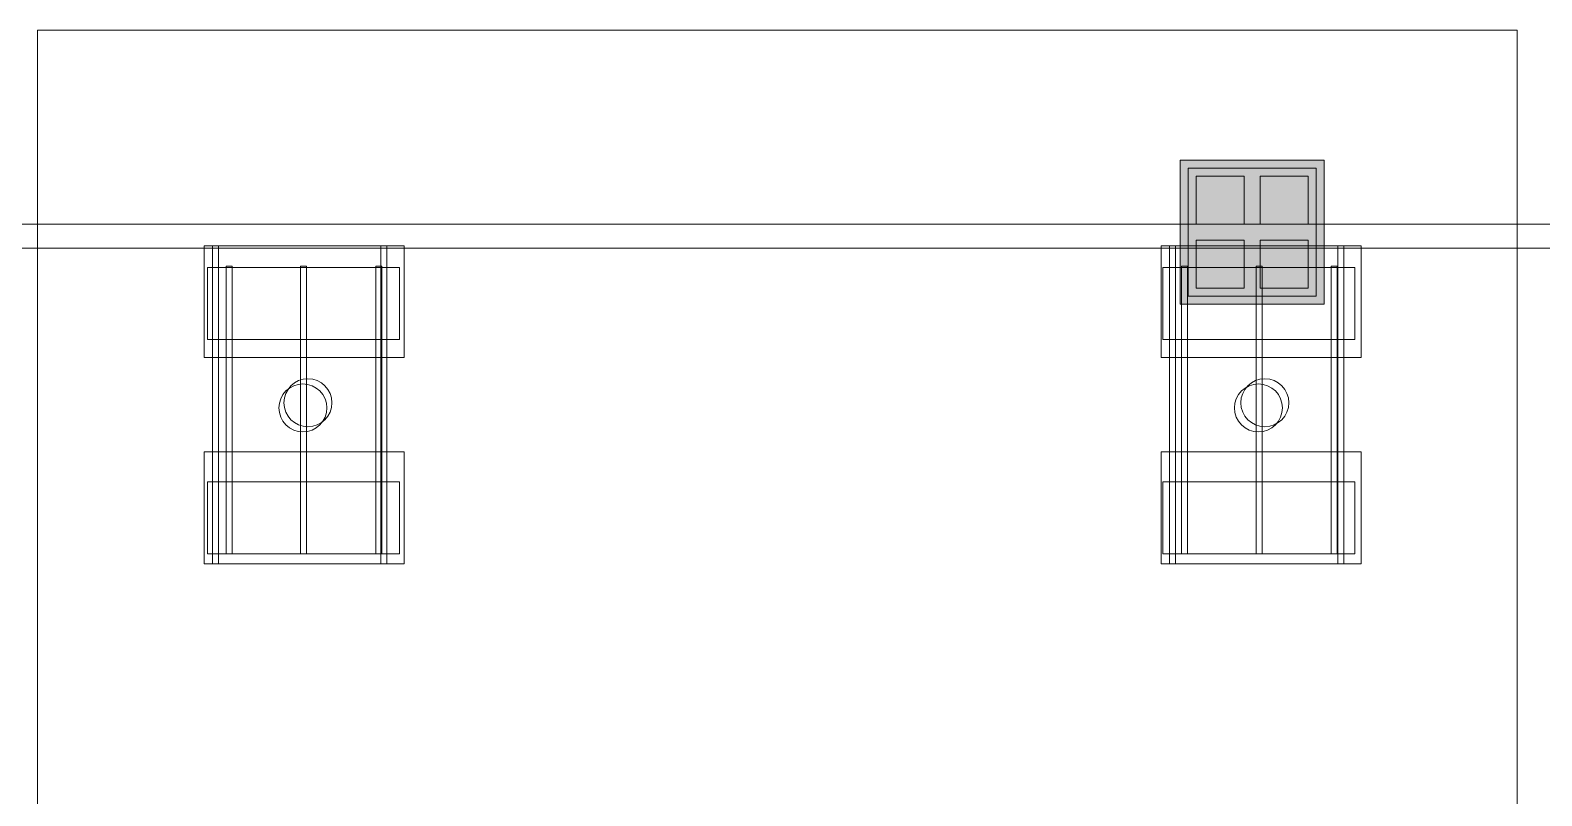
# Model space of a CAD drawing. Header units: inches. Extents: x -10671 to 1761, y -674 to 7170.
# Drawn here: x -1043.7 to -665.8, y 1677.3 to 1868.8 of the extents above; entities that cross this region are included whole.
import ezdxf

# ---------------------------------------------------------------- set-up
doc = ezdxf.new("R2010")
doc.units = ezdxf.units.IN
doc.header["$LTSCALE"] = 19.2
doc.header["$MEASUREMENT"] = 0
for name, color, linetype, lineweight, true_color in [('DWG-bldg-utility box', 3, 'Continuous', 18, 0x00ff00), ('PDF', 6, 'Continuous', 5, 0xff00ff), ('Venue-Rigging Steel-High', 7, 'Continuous', 5, 0x800000)]:
    doc.layers.add(name, color=color, linetype=linetype, lineweight=lineweight, true_color=true_color)
for name, color, linetype, lineweight in [('Venue-Ceiling-Lights', 7, 'Continuous', 5), ('Venue-Ceiling-Lights Circuits', 7, 'Continuous', 5), ('Venue-Floor Pockets', 7, 'Continuous', 5)]:
    doc.layers.add(name, color=color, linetype=linetype, lineweight=lineweight)

# ---------------------------------------------------------------- blocks, each defined once
blk = doc.blocks.new('FLOORBOX')
at = {"layer": 'Venue-Floor Pockets', "linetype": 'Continuous', "lineweight": 0, "true_color": 0xaaaaaa}
blk.add_hatch(color=253, dxfattribs=at).paths.add_polyline_path([(-18, 18), (18, 18), (18, -18), (-18, -18)])
at = {"layer": 'Venue-Floor Pockets', "linetype": 'Continuous', "lineweight": 0, "true_color": 0xbbbbbb}
blk.add_hatch(color=9, dxfattribs=at).paths.add_polyline_path([(-16, 16), (16, 16), (16, -16), (-16, -16)])
at = {"layer": 'Venue-Floor Pockets', "linetype": 'Continuous', "lineweight": 0, "true_color": 0xdddddd}
for points in [[(-14, 14), (-2, 14), (-2, 2), (-14, 2)], [(2, 14), (14, 14), (14, 2), (2, 2)], [(-14, -2), (-2, -2), (-2, -14), (-14, -14)], [(2, -2), (14, -2), (14, -14), (2, -14)]]:
    blk.add_hatch(color=254, dxfattribs=at).paths.add_polyline_path(points)
at = {"layer": 'Venue-Floor Pockets', "color": 7, "linetype": 'Continuous', "lineweight": 5, "flags": 128}
for points in [[(-18, 18), (18, 18), (18, -18), (-18, -18)], [(-16, 16), (16, 16), (16, -16), (-16, -16)], [(-14, 14), (-2, 14), (-2, 2), (-14, 2)], [(2, 14), (14, 14), (14, 2), (2, 2)], [(-14, -2), (-2, -2), (-2, -14), (-14, -14)], [(2, -2), (14, -2), (14, -14), (2, -14)]]:
    blk.add_lwpolyline(points, close=True, dxfattribs=at)
blk = doc.blocks.new('Group-2302-1')
at = {"layer": 'PDF'}
for points, invisible_edges in [([(-981.12, 1776.61, 398), (-978.91, 1779.3, 398), (-974.4, 1780.2, 398), (-981.12, 1776.61, 398)], 15), ([(-981.12, 1776.61, 398), (-974.4, 1780.2, 398), (-970.03, 1772.02, 398), (-981.12, 1776.61, 398)], 15), ([(-976.75, 1780.2, 388), (-978.91, 1779.3, 388), (-981.12, 1776.61, 388), (-976.75, 1780.2, 388)], 15), ([(-976.75, 1780.2, 388), (-981.12, 1776.61, 388), (-981.12, 1772.02, 388), (-976.75, 1780.2, 388)], 15), ([(-981.12, 1772.02, 388), (-970.03, 1776.61, 388), (-976.75, 1780.2, 388), (-981.12, 1772.02, 388)], 15), ([(-978.91, 1779.3, 398), (-977.87, 1779.86, 398), (-976.75, 1780.2, 398), (-978.91, 1779.3, 398)], 12), ([(-978.91, 1779.3, 398), (-976.75, 1780.2, 398), (-974.4, 1780.2, 398), (-978.91, 1779.3, 398)], 15), ([(-976.75, 1780.2, 388), (-977.87, 1779.86, 388), (-978.91, 1779.3, 388), (-976.75, 1780.2, 388)], 12), ([(-976.75, 1780.2, 398), (-975.58, 1780.32, 398), (-974.4, 1780.2, 398), (-976.75, 1780.2, 398)], 12), ([(-974.4, 1780.2, 388), (-975.58, 1780.32, 388), (-976.75, 1780.2, 388), (-974.4, 1780.2, 388)], 12), ([(-972.24, 1779.3, 388), (-974.4, 1780.2, 388), (-976.75, 1780.2, 388), (-972.24, 1779.3, 388)], 15), ([(-970.03, 1776.61, 388), (-972.24, 1779.3, 388), (-976.75, 1780.2, 388), (-970.03, 1776.61, 388)], 15), ([(-974.4, 1780.2, 398), (-973.28, 1779.86, 398), (-972.24, 1779.3, 398), (-974.4, 1780.2, 398)], 12), ([(-974.4, 1780.2, 398), (-972.24, 1779.3, 398), (-970.03, 1776.61, 398), (-974.4, 1780.2, 398)], 15), ([(-974.4, 1780.2, 398), (-970.03, 1776.61, 398), (-970.03, 1772.02, 398), (-974.4, 1780.2, 398)], 15), ([(-972.24, 1779.3, 388), (-973.28, 1779.86, 388), (-974.4, 1780.2, 388), (-972.24, 1779.3, 388)], 12), ([(-981.12, 1772.02, 398), (-981.46, 1775.49, 398), (-981.12, 1776.61, 398), (-981.12, 1772.02, 398)], 13), ([(-981.12, 1776.61, 388), (-981.46, 1775.49, 388), (-981.12, 1772.02, 388), (-981.12, 1776.61, 388)], 14), ([(-981.12, 1776.61, 398), (-979.82, 1778.56, 398), (-978.91, 1779.3, 398), (-981.12, 1776.61, 398)], 13), ([(-978.91, 1779.3, 388), (-979.82, 1778.56, 388), (-981.12, 1776.61, 388), (-978.91, 1779.3, 388)], 14), ([(-981.12, 1776.61, 398), (-980.56, 1777.65, 398), (-979.82, 1778.56, 398), (-981.12, 1776.61, 398)], 12), ([(-979.82, 1778.56, 388), (-980.56, 1777.65, 388), (-981.12, 1776.61, 388), (-979.82, 1778.56, 388)], 12), ([(-976.75, 1768.43, 398), (-981.12, 1772.02, 398), (-981.12, 1776.61, 398), (-976.75, 1768.43, 398)], 15), ([(-981.12, 1776.61, 398), (-970.03, 1772.02, 398), (-976.75, 1768.43, 398), (-981.12, 1776.61, 398)], 15), ([(-981.12, 1772.02, 388), (-974.4, 1768.43, 388), (-970.03, 1776.61, 388), (-981.12, 1772.02, 388)], 15), ([(-974.4, 1768.43, 388), (-970.03, 1772.02, 388), (-970.03, 1776.61, 388), (-974.4, 1768.43, 388)], 15), ([(-972.24, 1779.3, 398), (-971.33, 1778.56, 398), (-970.03, 1776.61, 398), (-972.24, 1779.3, 398)], 14), ([(-970.03, 1776.61, 388), (-971.33, 1778.56, 388), (-972.24, 1779.3, 388), (-970.03, 1776.61, 388)], 13), ([(-971.33, 1778.56, 398), (-970.59, 1777.65, 398), (-970.03, 1776.61, 398), (-971.33, 1778.56, 398)], 12), ([(-970.03, 1776.61, 388), (-970.59, 1777.65, 388), (-971.33, 1778.56, 388), (-970.03, 1776.61, 388)], 12), ([(-970.03, 1776.61, 398), (-969.69, 1775.49, 398), (-970.03, 1772.02, 398), (-970.03, 1776.61, 398)], 14), ([(-970.03, 1772.02, 388), (-969.69, 1775.49, 388), (-970.03, 1776.61, 388), (-970.03, 1772.02, 388)], 13), ([(-981.46, 1773.15, 398), (-981.58, 1774.32, 398), (-981.46, 1775.49, 398), (-981.46, 1773.15, 398)], 12), ([(-981.46, 1775.49, 388), (-981.58, 1774.32, 388), (-981.46, 1773.15, 388), (-981.46, 1775.49, 388)], 12), ([(-981.12, 1772.02, 398), (-981.46, 1773.15, 398), (-981.46, 1775.49, 398), (-981.12, 1772.02, 398)], 14), ([(-981.46, 1775.49, 388), (-981.46, 1773.15, 388), (-981.12, 1772.02, 388), (-981.46, 1775.49, 388)], 13), ([(-969.69, 1775.49, 398), (-969.69, 1773.15, 398), (-970.03, 1772.02, 398), (-969.69, 1775.49, 398)], 13), ([(-970.03, 1772.02, 388), (-969.69, 1773.15, 388), (-969.69, 1775.49, 388), (-970.03, 1772.02, 388)], 14), ([(-969.69, 1775.49, 398), (-969.58, 1774.32, 398), (-969.69, 1773.15, 398), (-969.69, 1775.49, 398)], 12), ([(-969.69, 1773.15, 388), (-969.58, 1774.32, 388), (-969.69, 1775.49, 388), (-969.69, 1773.15, 388)], 12), ([(-979.82, 1770.07, 398), (-980.56, 1770.98, 398), (-981.12, 1772.02, 398), (-979.82, 1770.07, 398)], 12), ([(-978.91, 1769.33, 398), (-979.82, 1770.07, 398), (-981.12, 1772.02, 398), (-978.91, 1769.33, 398)], 14), ([(-976.75, 1768.43, 398), (-978.91, 1769.33, 398), (-981.12, 1772.02, 398), (-976.75, 1768.43, 398)], 15), ([(-981.12, 1772.02, 388), (-980.56, 1770.98, 388), (-979.82, 1770.07, 388), (-981.12, 1772.02, 388)], 12), ([(-981.12, 1772.02, 388), (-979.82, 1770.07, 388), (-978.91, 1769.33, 388), (-981.12, 1772.02, 388)], 13), ([(-981.12, 1772.02, 388), (-978.91, 1769.33, 388), (-974.4, 1768.43, 388), (-981.12, 1772.02, 388)], 15), ([(-976.75, 1768.43, 398), (-977.87, 1768.77, 398), (-978.91, 1769.33, 398), (-976.75, 1768.43, 398)], 12), ([(-978.91, 1769.33, 388), (-977.87, 1768.77, 388), (-976.75, 1768.43, 388), (-978.91, 1769.33, 388)], 12), ([(-978.91, 1769.33, 388), (-976.75, 1768.43, 388), (-974.4, 1768.43, 388), (-978.91, 1769.33, 388)], 15), ([(-970.03, 1772.02, 398), (-972.24, 1769.33, 398), (-976.75, 1768.43, 398), (-970.03, 1772.02, 398)], 15), ([(-972.24, 1769.33, 398), (-974.4, 1768.43, 398), (-976.75, 1768.43, 398), (-972.24, 1769.33, 398)], 15), ([(-974.4, 1768.43, 388), (-972.24, 1769.33, 388), (-970.03, 1772.02, 388), (-974.4, 1768.43, 388)], 15), ([(-972.24, 1769.33, 398), (-973.28, 1768.77, 398), (-974.4, 1768.43, 398), (-972.24, 1769.33, 398)], 12), ([(-974.4, 1768.43, 388), (-973.28, 1768.77, 388), (-972.24, 1769.33, 388), (-974.4, 1768.43, 388)], 12), ([(-970.03, 1772.02, 398), (-971.33, 1770.07, 398), (-972.24, 1769.33, 398), (-970.03, 1772.02, 398)], 13), ([(-972.24, 1769.33, 388), (-971.33, 1770.07, 388), (-970.03, 1772.02, 388), (-972.24, 1769.33, 388)], 14), ([(-970.03, 1772.02, 398), (-970.59, 1770.98, 398), (-971.33, 1770.07, 398), (-970.03, 1772.02, 398)], 12), ([(-971.33, 1770.07, 388), (-970.59, 1770.98, 388), (-970.03, 1772.02, 388), (-971.33, 1770.07, 388)], 12), ([(-974.4, 1768.43, 398), (-975.58, 1768.32, 398), (-976.75, 1768.43, 398), (-974.4, 1768.43, 398)], 12), ([(-976.75, 1768.43, 388), (-975.58, 1768.32, 388), (-974.4, 1768.43, 388), (-976.75, 1768.43, 388)], 12)]:
    blk.add_3dface(points, dxfattribs=dict(at, invisible_edges=invisible_edges))
for points in [[(-977.87, 1779.86, 388), (-977.87, 1779.86, 398), (-976.75, 1780.2, 398), (-976.75, 1780.2, 388)], [(-976.75, 1780.2, 388), (-976.75, 1780.2, 398), (-975.58, 1780.32, 398), (-975.58, 1780.32, 388)], [(-975.58, 1780.32, 388), (-975.58, 1780.32, 398), (-974.4, 1780.2, 398), (-974.4, 1780.2, 388)], [(-974.4, 1780.2, 388), (-974.4, 1780.2, 398), (-973.28, 1779.86, 398), (-973.28, 1779.86, 388)], [(-981.46, 1775.49, 388), (-981.46, 1775.49, 398), (-981.12, 1776.61, 398), (-981.12, 1776.61, 388)], [(-981.12, 1776.61, 388), (-981.12, 1776.61, 398), (-980.56, 1777.65, 398), (-980.56, 1777.65, 388)], [(-980.56, 1777.65, 388), (-980.56, 1777.65, 398), (-979.82, 1778.56, 398), (-979.82, 1778.56, 388)], [(-979.82, 1778.56, 388), (-979.82, 1778.56, 398), (-978.91, 1779.3, 398), (-978.91, 1779.3, 388)], [(-978.91, 1779.3, 388), (-978.91, 1779.3, 398), (-977.87, 1779.86, 398), (-977.87, 1779.86, 388)], [(-973.28, 1779.86, 388), (-973.28, 1779.86, 398), (-972.24, 1779.3, 398), (-972.24, 1779.3, 388)], [(-972.24, 1779.3, 388), (-972.24, 1779.3, 398), (-971.33, 1778.56, 398), (-971.33, 1778.56, 388)], [(-971.33, 1778.56, 388), (-971.33, 1778.56, 398), (-970.59, 1777.65, 398), (-970.59, 1777.65, 388)], [(-970.59, 1777.65, 388), (-970.59, 1777.65, 398), (-970.03, 1776.61, 398), (-970.03, 1776.61, 388)], [(-970.03, 1776.61, 388), (-970.03, 1776.61, 398), (-969.69, 1775.49, 398), (-969.69, 1775.49, 388)], [(-981.58, 1774.32, 388), (-981.58, 1774.32, 398), (-981.46, 1775.49, 398), (-981.46, 1775.49, 388)], [(-981.46, 1773.15, 388), (-981.46, 1773.15, 398), (-981.58, 1774.32, 398), (-981.58, 1774.32, 388)], [(-981.12, 1772.02, 388), (-981.12, 1772.02, 398), (-981.46, 1773.15, 398), (-981.46, 1773.15, 388)], [(-969.69, 1773.15, 388), (-969.69, 1773.15, 398), (-970.03, 1772.02, 398), (-970.03, 1772.02, 388)], [(-969.69, 1775.49, 388), (-969.69, 1775.49, 398), (-969.58, 1774.32, 398), (-969.58, 1774.32, 388)], [(-969.58, 1774.32, 388), (-969.58, 1774.32, 398), (-969.69, 1773.15, 398), (-969.69, 1773.15, 388)], [(-980.56, 1770.98, 388), (-980.56, 1770.98, 398), (-981.12, 1772.02, 398), (-981.12, 1772.02, 388)], [(-979.82, 1770.07, 388), (-979.82, 1770.07, 398), (-980.56, 1770.98, 398), (-980.56, 1770.98, 388)], [(-978.91, 1769.33, 388), (-978.91, 1769.33, 398), (-979.82, 1770.07, 398), (-979.82, 1770.07, 388)], [(-977.87, 1768.77, 388), (-977.87, 1768.77, 398), (-978.91, 1769.33, 398), (-978.91, 1769.33, 388)], [(-976.75, 1768.43, 388), (-976.75, 1768.43, 398), (-977.87, 1768.77, 398), (-977.87, 1768.77, 388)], [(-973.28, 1768.77, 388), (-973.28, 1768.77, 398), (-974.4, 1768.43, 398), (-974.4, 1768.43, 388)], [(-972.24, 1769.33, 388), (-972.24, 1769.33, 398), (-973.28, 1768.77, 398), (-973.28, 1768.77, 388)], [(-971.33, 1770.07, 388), (-971.33, 1770.07, 398), (-972.24, 1769.33, 398), (-972.24, 1769.33, 388)], [(-970.59, 1770.98, 388), (-970.59, 1770.98, 398), (-971.33, 1770.07, 398), (-971.33, 1770.07, 388)], [(-970.03, 1772.02, 388), (-970.03, 1772.02, 398), (-970.59, 1770.98, 398), (-970.59, 1770.98, 388)], [(-975.58, 1768.32, 388), (-975.58, 1768.32, 398), (-976.75, 1768.43, 398), (-976.75, 1768.43, 388)], [(-974.4, 1768.43, 388), (-974.4, 1768.43, 398), (-975.58, 1768.32, 398), (-975.58, 1768.32, 388)]]:
    blk.add_3dface(points, dxfattribs=at)
blk = doc.blocks.new('Group-2303-1')
at = {"layer": 'PDF'}
for points in [[(-999.45, 1809.42, 393.91), (-999.45, 1809.42, 397.91), (-951.45, 1809.42, 397.91), (-951.45, 1809.42, 393.91)], [(-999.45, 1791.42, 393.91), (-999.45, 1791.42, 397.91), (-999.45, 1809.42, 397.91), (-999.45, 1809.42, 393.91)], [(-951.45, 1809.42, 397.91), (-999.45, 1809.42, 397.91), (-999.45, 1791.42, 397.91), (-951.45, 1791.42, 397.91)], [(-951.45, 1791.42, 393.91), (-999.45, 1791.42, 393.91), (-999.45, 1809.42, 393.91), (-951.45, 1809.42, 393.91)], [(-951.45, 1809.42, 393.91), (-951.45, 1809.42, 397.91), (-951.45, 1791.42, 397.91), (-951.45, 1791.42, 393.91)], [(-951.45, 1791.42, 393.91), (-951.45, 1791.42, 397.91), (-999.45, 1791.42, 397.91), (-999.45, 1791.42, 393.91)]]:
    blk.add_3dface(points, dxfattribs=at)
blk = doc.blocks.new('Group-2304-1')
at = {"layer": 'PDF'}
for points in [[(-957.35, 1809.81, 397.97), (-957.35, 1809.81, 398.97), (-955.85, 1809.81, 398.97), (-955.85, 1809.81, 397.97)], [(-957.35, 1737.81, 397.97), (-957.35, 1737.81, 398.97), (-957.35, 1809.81, 398.97), (-957.35, 1809.81, 397.97)], [(-955.85, 1809.81, 398.97), (-957.35, 1809.81, 398.97), (-957.35, 1737.81, 398.97), (-955.85, 1737.81, 398.97)], [(-955.85, 1737.81, 397.97), (-957.35, 1737.81, 397.97), (-957.35, 1809.81, 397.97), (-955.85, 1809.81, 397.97)], [(-955.85, 1809.81, 397.97), (-955.85, 1809.81, 398.97), (-955.85, 1737.81, 398.97), (-955.85, 1737.81, 397.97)], [(-955.85, 1737.81, 397.97), (-955.85, 1737.81, 398.97), (-957.35, 1737.81, 398.97), (-957.35, 1737.81, 397.97)]]:
    blk.add_3dface(points, dxfattribs=at)
blk = doc.blocks.new('Group-2305-1')
at = {"layer": 'PDF'}
for points in [[(-976.16, 1809.81, 397.97), (-976.16, 1809.81, 398.97), (-974.66, 1809.81, 398.97), (-974.66, 1809.81, 397.97)], [(-976.16, 1737.81, 397.97), (-976.16, 1737.81, 398.97), (-976.16, 1809.81, 398.97), (-976.16, 1809.81, 397.97)], [(-974.66, 1809.81, 398.97), (-976.16, 1809.81, 398.97), (-976.16, 1737.81, 398.97), (-974.66, 1737.81, 398.97)], [(-974.66, 1737.81, 397.97), (-976.16, 1737.81, 397.97), (-976.16, 1809.81, 397.97), (-974.66, 1809.81, 397.97)], [(-974.66, 1809.81, 397.97), (-974.66, 1809.81, 398.97), (-974.66, 1737.81, 398.97), (-974.66, 1737.81, 397.97)], [(-974.66, 1737.81, 397.97), (-974.66, 1737.81, 398.97), (-976.16, 1737.81, 398.97), (-976.16, 1737.81, 397.97)]]:
    blk.add_3dface(points, dxfattribs=at)
blk = doc.blocks.new('Group-2306-1')
at = {"layer": 'PDF'}
for points in [[(-994.76, 1809.81, 397.97), (-994.76, 1809.81, 398.97), (-993.26, 1809.81, 398.97), (-993.26, 1809.81, 397.97)], [(-994.76, 1737.81, 397.97), (-994.76, 1737.81, 398.97), (-994.76, 1809.81, 398.97), (-994.76, 1809.81, 397.97)], [(-993.26, 1809.81, 398.97), (-994.76, 1809.81, 398.97), (-994.76, 1737.81, 398.97), (-993.26, 1737.81, 398.97)], [(-993.26, 1737.81, 397.97), (-994.76, 1737.81, 397.97), (-994.76, 1809.81, 397.97), (-993.26, 1809.81, 397.97)], [(-993.26, 1809.81, 397.97), (-993.26, 1809.81, 398.97), (-993.26, 1737.81, 398.97), (-993.26, 1737.81, 397.97)], [(-993.26, 1737.81, 397.97), (-993.26, 1737.81, 398.97), (-994.76, 1737.81, 398.97), (-994.76, 1737.81, 397.97)]]:
    blk.add_3dface(points, dxfattribs=at)
blk = doc.blocks.new('Group-2307-1')
at = {"layer": 'PDF'}
for points in [[(-999.45, 1755.79, 393.91), (-999.45, 1755.79, 397.91), (-951.45, 1755.79, 397.91), (-951.45, 1755.79, 393.91)], [(-999.45, 1737.79, 393.91), (-999.45, 1737.79, 397.91), (-999.45, 1755.79, 397.91), (-999.45, 1755.79, 393.91)], [(-951.45, 1755.79, 397.91), (-999.45, 1755.79, 397.91), (-999.45, 1737.79, 397.91), (-951.45, 1737.79, 397.91)], [(-951.45, 1737.79, 393.91), (-999.45, 1737.79, 393.91), (-999.45, 1755.79, 393.91), (-951.45, 1755.79, 393.91)], [(-951.45, 1755.79, 393.91), (-951.45, 1755.79, 397.91), (-951.45, 1737.79, 397.91), (-951.45, 1737.79, 393.91)], [(-951.45, 1737.79, 393.91), (-951.45, 1737.79, 397.91), (-999.45, 1737.79, 397.91), (-999.45, 1737.79, 393.91)]]:
    blk.add_3dface(points, dxfattribs=at)
blk = doc.blocks.new('Group-2308-1')
at = {"layer": 'PDF'}
for name in ['Group-2303-1', 'Group-2306-1', 'Group-2305-1', 'Group-2304-1', 'Group-2302-1', 'Group-2307-1']:
    blk.add_blockref(name, (0, 0), dxfattribs=at)
blk = doc.blocks.new('Group-2368-1')
at = {"layer": 'PDF'}
for points, invisible_edges in [([(-742.56, 1773.15, 398), (-741.67, 1777.65, 398), (-735.51, 1780.2, 398), (-742.56, 1773.15, 398)], 15), ([(-742.56, 1773.15, 398), (-735.51, 1780.2, 398), (-730.8, 1773.15, 398), (-742.56, 1773.15, 398)], 15), ([(-737.85, 1780.2, 388), (-741.67, 1777.65, 388), (-742.56, 1773.15, 388), (-737.85, 1780.2, 388)], 15), ([(-742.56, 1773.15, 388), (-730.8, 1773.15, 388), (-737.85, 1780.2, 388), (-742.56, 1773.15, 388)], 15), ([(-741.67, 1777.65, 398), (-740.01, 1779.3, 398), (-737.85, 1780.2, 398), (-741.67, 1777.65, 398)], 15), ([(-741.67, 1777.65, 398), (-737.85, 1780.2, 398), (-735.51, 1780.2, 398), (-741.67, 1777.65, 398)], 15), ([(-737.85, 1780.2, 388), (-740.01, 1779.3, 388), (-741.67, 1777.65, 388), (-737.85, 1780.2, 388)], 15), ([(-740.01, 1779.3, 398), (-738.98, 1779.86, 398), (-737.85, 1780.2, 398), (-740.01, 1779.3, 398)], 12), ([(-737.85, 1780.2, 388), (-738.98, 1779.86, 388), (-740.01, 1779.3, 388), (-737.85, 1780.2, 388)], 12), ([(-737.85, 1780.2, 398), (-736.68, 1780.32, 398), (-735.51, 1780.2, 398), (-737.85, 1780.2, 398)], 12), ([(-735.51, 1780.2, 388), (-736.68, 1780.32, 388), (-737.85, 1780.2, 388), (-735.51, 1780.2, 388)], 12), ([(-731.69, 1777.65, 388), (-735.51, 1780.2, 388), (-737.85, 1780.2, 388), (-731.69, 1777.65, 388)], 15), ([(-730.8, 1773.15, 388), (-731.69, 1777.65, 388), (-737.85, 1780.2, 388), (-730.8, 1773.15, 388)], 15), ([(-735.51, 1780.2, 398), (-734.38, 1779.86, 398), (-733.35, 1779.3, 398), (-735.51, 1780.2, 398)], 12), ([(-735.51, 1780.2, 398), (-733.35, 1779.3, 398), (-731.69, 1777.65, 398), (-735.51, 1780.2, 398)], 15), ([(-735.51, 1780.2, 398), (-731.69, 1777.65, 398), (-730.8, 1773.15, 398), (-735.51, 1780.2, 398)], 15), ([(-733.35, 1779.3, 388), (-734.38, 1779.86, 388), (-735.51, 1780.2, 388), (-733.35, 1779.3, 388)], 12), ([(-731.69, 1777.65, 388), (-733.35, 1779.3, 388), (-735.51, 1780.2, 388), (-731.69, 1777.65, 388)], 15), ([(-742.56, 1775.49, 398), (-742.22, 1776.61, 398), (-741.67, 1777.65, 398), (-742.56, 1775.49, 398)], 12), ([(-742.56, 1773.15, 398), (-742.56, 1775.49, 398), (-741.67, 1777.65, 398), (-742.56, 1773.15, 398)], 15), ([(-741.67, 1777.65, 388), (-742.22, 1776.61, 388), (-742.56, 1775.49, 388), (-741.67, 1777.65, 388)], 12), ([(-741.67, 1777.65, 388), (-742.56, 1775.49, 388), (-742.56, 1773.15, 388), (-741.67, 1777.65, 388)], 15), ([(-741.67, 1777.65, 398), (-740.92, 1778.56, 398), (-740.01, 1779.3, 398), (-741.67, 1777.65, 398)], 12), ([(-740.01, 1779.3, 388), (-740.92, 1778.56, 388), (-741.67, 1777.65, 388), (-740.01, 1779.3, 388)], 12), ([(-733.35, 1779.3, 398), (-732.44, 1778.56, 398), (-731.69, 1777.65, 398), (-733.35, 1779.3, 398)], 12), ([(-731.69, 1777.65, 388), (-732.44, 1778.56, 388), (-733.35, 1779.3, 388), (-731.69, 1777.65, 388)], 12), ([(-731.69, 1777.65, 398), (-731.14, 1776.61, 398), (-730.8, 1775.49, 398), (-731.69, 1777.65, 398)], 12), ([(-731.69, 1777.65, 398), (-730.8, 1775.49, 398), (-730.8, 1773.15, 398), (-731.69, 1777.65, 398)], 15), ([(-730.8, 1775.49, 388), (-731.14, 1776.61, 388), (-731.69, 1777.65, 388), (-730.8, 1775.49, 388)], 12), ([(-730.8, 1773.15, 388), (-730.8, 1775.49, 388), (-731.69, 1777.65, 388), (-730.8, 1773.15, 388)], 15), ([(-742.56, 1773.15, 398), (-742.68, 1774.32, 398), (-742.56, 1775.49, 398), (-742.56, 1773.15, 398)], 12), ([(-742.56, 1775.49, 388), (-742.68, 1774.32, 388), (-742.56, 1773.15, 388), (-742.56, 1775.49, 388)], 12), ([(-741.67, 1770.98, 398), (-742.22, 1772.02, 398), (-742.56, 1773.15, 398), (-741.67, 1770.98, 398)], 12), ([(-740.01, 1769.33, 398), (-741.67, 1770.98, 398), (-742.56, 1773.15, 398), (-740.01, 1769.33, 398)], 15), ([(-737.85, 1768.43, 398), (-740.01, 1769.33, 398), (-742.56, 1773.15, 398), (-737.85, 1768.43, 398)], 15), ([(-730.8, 1773.15, 398), (-737.85, 1768.43, 398), (-742.56, 1773.15, 398), (-730.8, 1773.15, 398)], 15), ([(-742.56, 1773.15, 388), (-742.22, 1772.02, 388), (-741.67, 1770.98, 388), (-742.56, 1773.15, 388)], 12), ([(-742.56, 1773.15, 388), (-741.67, 1770.98, 388), (-740.01, 1769.33, 388), (-742.56, 1773.15, 388)], 15), ([(-742.56, 1773.15, 388), (-740.01, 1769.33, 388), (-735.51, 1768.43, 388), (-742.56, 1773.15, 388)], 15), ([(-742.56, 1773.15, 388), (-735.51, 1768.43, 388), (-730.8, 1773.15, 388), (-742.56, 1773.15, 388)], 15), ([(-730.8, 1773.15, 398), (-733.35, 1769.33, 398), (-737.85, 1768.43, 398), (-730.8, 1773.15, 398)], 15), ([(-735.51, 1768.43, 388), (-733.35, 1769.33, 388), (-730.8, 1773.15, 388), (-735.51, 1768.43, 388)], 15), ([(-730.8, 1773.15, 398), (-731.69, 1770.98, 398), (-733.35, 1769.33, 398), (-730.8, 1773.15, 398)], 15), ([(-733.35, 1769.33, 388), (-731.69, 1770.98, 388), (-730.8, 1773.15, 388), (-733.35, 1769.33, 388)], 15), ([(-730.8, 1773.15, 398), (-731.14, 1772.02, 398), (-731.69, 1770.98, 398), (-730.8, 1773.15, 398)], 12), ([(-731.69, 1770.98, 388), (-731.14, 1772.02, 388), (-730.8, 1773.15, 388), (-731.69, 1770.98, 388)], 12), ([(-730.8, 1775.49, 398), (-730.68, 1774.32, 398), (-730.8, 1773.15, 398), (-730.8, 1775.49, 398)], 12), ([(-730.8, 1773.15, 388), (-730.68, 1774.32, 388), (-730.8, 1775.49, 388), (-730.8, 1773.15, 388)], 12), ([(-740.01, 1769.33, 398), (-740.92, 1770.07, 398), (-741.67, 1770.98, 398), (-740.01, 1769.33, 398)], 12), ([(-741.67, 1770.98, 388), (-740.92, 1770.07, 388), (-740.01, 1769.33, 388), (-741.67, 1770.98, 388)], 12), ([(-737.85, 1768.43, 398), (-738.98, 1768.77, 398), (-740.01, 1769.33, 398), (-737.85, 1768.43, 398)], 12), ([(-740.01, 1769.33, 388), (-738.98, 1768.77, 388), (-737.85, 1768.43, 388), (-740.01, 1769.33, 388)], 12), ([(-740.01, 1769.33, 388), (-737.85, 1768.43, 388), (-735.51, 1768.43, 388), (-740.01, 1769.33, 388)], 15), ([(-733.35, 1769.33, 398), (-735.51, 1768.43, 398), (-737.85, 1768.43, 398), (-733.35, 1769.33, 398)], 15), ([(-733.35, 1769.33, 398), (-734.38, 1768.77, 398), (-735.51, 1768.43, 398), (-733.35, 1769.33, 398)], 12), ([(-735.51, 1768.43, 388), (-734.38, 1768.77, 388), (-733.35, 1769.33, 388), (-735.51, 1768.43, 388)], 12), ([(-731.69, 1770.98, 398), (-732.44, 1770.07, 398), (-733.35, 1769.33, 398), (-731.69, 1770.98, 398)], 12), ([(-733.35, 1769.33, 388), (-732.44, 1770.07, 388), (-731.69, 1770.98, 388), (-733.35, 1769.33, 388)], 12), ([(-735.51, 1768.43, 398), (-736.68, 1768.32, 398), (-737.85, 1768.43, 398), (-735.51, 1768.43, 398)], 12), ([(-737.85, 1768.43, 388), (-736.68, 1768.32, 388), (-735.51, 1768.43, 388), (-737.85, 1768.43, 388)], 12)]:
    blk.add_3dface(points, dxfattribs=dict(at, invisible_edges=invisible_edges))
for points in [[(-738.98, 1779.86, 388), (-738.98, 1779.86, 398), (-737.85, 1780.2, 398), (-737.85, 1780.2, 388)], [(-737.85, 1780.2, 388), (-737.85, 1780.2, 398), (-736.68, 1780.32, 398), (-736.68, 1780.32, 388)], [(-736.68, 1780.32, 388), (-736.68, 1780.32, 398), (-735.51, 1780.2, 398), (-735.51, 1780.2, 388)], [(-735.51, 1780.2, 388), (-735.51, 1780.2, 398), (-734.38, 1779.86, 398), (-734.38, 1779.86, 388)], [(-742.56, 1775.49, 388), (-742.56, 1775.49, 398), (-742.22, 1776.61, 398), (-742.22, 1776.61, 388)], [(-742.22, 1776.61, 388), (-742.22, 1776.61, 398), (-741.67, 1777.65, 398), (-741.67, 1777.65, 388)], [(-741.67, 1777.65, 388), (-741.67, 1777.65, 398), (-740.92, 1778.56, 398), (-740.92, 1778.56, 388)], [(-740.92, 1778.56, 388), (-740.92, 1778.56, 398), (-740.01, 1779.3, 398), (-740.01, 1779.3, 388)], [(-740.01, 1779.3, 388), (-740.01, 1779.3, 398), (-738.98, 1779.86, 398), (-738.98, 1779.86, 388)], [(-734.38, 1779.86, 388), (-734.38, 1779.86, 398), (-733.35, 1779.3, 398), (-733.35, 1779.3, 388)], [(-733.35, 1779.3, 388), (-733.35, 1779.3, 398), (-732.44, 1778.56, 398), (-732.44, 1778.56, 388)], [(-732.44, 1778.56, 388), (-732.44, 1778.56, 398), (-731.69, 1777.65, 398), (-731.69, 1777.65, 388)], [(-731.69, 1777.65, 388), (-731.69, 1777.65, 398), (-731.14, 1776.61, 398), (-731.14, 1776.61, 388)], [(-731.14, 1776.61, 388), (-731.14, 1776.61, 398), (-730.8, 1775.49, 398), (-730.8, 1775.49, 388)], [(-742.68, 1774.32, 388), (-742.68, 1774.32, 398), (-742.56, 1775.49, 398), (-742.56, 1775.49, 388)], [(-742.56, 1773.15, 388), (-742.56, 1773.15, 398), (-742.68, 1774.32, 398), (-742.68, 1774.32, 388)], [(-742.22, 1772.02, 388), (-742.22, 1772.02, 398), (-742.56, 1773.15, 398), (-742.56, 1773.15, 388)], [(-730.8, 1773.15, 388), (-730.8, 1773.15, 398), (-731.14, 1772.02, 398), (-731.14, 1772.02, 388)], [(-730.8, 1775.49, 388), (-730.8, 1775.49, 398), (-730.68, 1774.32, 398), (-730.68, 1774.32, 388)], [(-730.68, 1774.32, 388), (-730.68, 1774.32, 398), (-730.8, 1773.15, 398), (-730.8, 1773.15, 388)], [(-741.67, 1770.98, 388), (-741.67, 1770.98, 398), (-742.22, 1772.02, 398), (-742.22, 1772.02, 388)], [(-740.92, 1770.07, 388), (-740.92, 1770.07, 398), (-741.67, 1770.98, 398), (-741.67, 1770.98, 388)], [(-740.01, 1769.33, 388), (-740.01, 1769.33, 398), (-740.92, 1770.07, 398), (-740.92, 1770.07, 388)], [(-738.98, 1768.77, 388), (-738.98, 1768.77, 398), (-740.01, 1769.33, 398), (-740.01, 1769.33, 388)], [(-737.85, 1768.43, 388), (-737.85, 1768.43, 398), (-738.98, 1768.77, 398), (-738.98, 1768.77, 388)], [(-734.38, 1768.77, 388), (-734.38, 1768.77, 398), (-735.51, 1768.43, 398), (-735.51, 1768.43, 388)], [(-733.35, 1769.33, 388), (-733.35, 1769.33, 398), (-734.38, 1768.77, 398), (-734.38, 1768.77, 388)], [(-732.44, 1770.07, 388), (-732.44, 1770.07, 398), (-733.35, 1769.33, 398), (-733.35, 1769.33, 388)], [(-731.69, 1770.98, 388), (-731.69, 1770.98, 398), (-732.44, 1770.07, 398), (-732.44, 1770.07, 388)], [(-731.14, 1772.02, 388), (-731.14, 1772.02, 398), (-731.69, 1770.98, 398), (-731.69, 1770.98, 388)], [(-736.68, 1768.32, 388), (-736.68, 1768.32, 398), (-737.85, 1768.43, 398), (-737.85, 1768.43, 388)], [(-735.51, 1768.43, 388), (-735.51, 1768.43, 398), (-736.68, 1768.32, 398), (-736.68, 1768.32, 388)]]:
    blk.add_3dface(points, dxfattribs=at)
blk = doc.blocks.new('Group-2369-1')
at = {"layer": 'PDF'}
for points in [[(-760.55, 1809.42, 393.91), (-760.55, 1809.42, 397.91), (-712.55, 1809.42, 397.91), (-712.55, 1809.42, 393.91)], [(-760.55, 1791.42, 393.91), (-760.55, 1791.42, 397.91), (-760.55, 1809.42, 397.91), (-760.55, 1809.42, 393.91)], [(-712.55, 1809.42, 397.91), (-760.55, 1809.42, 397.91), (-760.55, 1791.42, 397.91), (-712.55, 1791.42, 397.91)], [(-712.55, 1791.42, 393.91), (-760.55, 1791.42, 393.91), (-760.55, 1809.42, 393.91), (-712.55, 1809.42, 393.91)], [(-712.55, 1809.42, 393.91), (-712.55, 1809.42, 397.91), (-712.55, 1791.42, 397.91), (-712.55, 1791.42, 393.91)], [(-712.55, 1791.42, 393.91), (-712.55, 1791.42, 397.91), (-760.55, 1791.42, 397.91), (-760.55, 1791.42, 393.91)]]:
    blk.add_3dface(points, dxfattribs=at)
blk = doc.blocks.new('Group-2370-1')
at = {"layer": 'PDF'}
for points in [[(-718.45, 1809.81, 397.97), (-718.45, 1809.81, 398.97), (-716.95, 1809.81, 398.97), (-716.95, 1809.81, 397.97)], [(-718.45, 1737.81, 397.97), (-718.45, 1737.81, 398.97), (-718.45, 1809.81, 398.97), (-718.45, 1809.81, 397.97)], [(-716.95, 1809.81, 398.97), (-718.45, 1809.81, 398.97), (-718.45, 1737.81, 398.97), (-716.95, 1737.81, 398.97)], [(-716.95, 1737.81, 397.97), (-718.45, 1737.81, 397.97), (-718.45, 1809.81, 397.97), (-716.95, 1809.81, 397.97)], [(-716.95, 1809.81, 397.97), (-716.95, 1809.81, 398.97), (-716.95, 1737.81, 398.97), (-716.95, 1737.81, 397.97)], [(-716.95, 1737.81, 397.97), (-716.95, 1737.81, 398.97), (-718.45, 1737.81, 398.97), (-718.45, 1737.81, 397.97)]]:
    blk.add_3dface(points, dxfattribs=at)
blk = doc.blocks.new('Group-2371-1')
at = {"layer": 'PDF'}
for points in [[(-737.27, 1809.81, 397.97), (-737.27, 1809.81, 398.97), (-735.77, 1809.81, 398.97), (-735.77, 1809.81, 397.97)], [(-737.27, 1737.81, 397.97), (-737.27, 1737.81, 398.97), (-737.27, 1809.81, 398.97), (-737.27, 1809.81, 397.97)], [(-735.77, 1809.81, 398.97), (-737.27, 1809.81, 398.97), (-737.27, 1737.81, 398.97), (-735.77, 1737.81, 398.97)], [(-735.77, 1737.81, 397.97), (-737.27, 1737.81, 397.97), (-737.27, 1809.81, 397.97), (-735.77, 1809.81, 397.97)], [(-735.77, 1809.81, 397.97), (-735.77, 1809.81, 398.97), (-735.77, 1737.81, 398.97), (-735.77, 1737.81, 397.97)], [(-735.77, 1737.81, 397.97), (-735.77, 1737.81, 398.97), (-737.27, 1737.81, 398.97), (-737.27, 1737.81, 397.97)]]:
    blk.add_3dface(points, dxfattribs=at)
blk = doc.blocks.new('Group-2372-1')
at = {"layer": 'PDF'}
for points in [[(-755.87, 1809.81, 397.97), (-755.87, 1809.81, 398.97), (-754.37, 1809.81, 398.97), (-754.37, 1809.81, 397.97)], [(-755.87, 1737.81, 397.97), (-755.87, 1737.81, 398.97), (-755.87, 1809.81, 398.97), (-755.87, 1809.81, 397.97)], [(-754.37, 1809.81, 398.97), (-755.87, 1809.81, 398.97), (-755.87, 1737.81, 398.97), (-754.37, 1737.81, 398.97)], [(-754.37, 1737.81, 397.97), (-755.87, 1737.81, 397.97), (-755.87, 1809.81, 397.97), (-754.37, 1809.81, 397.97)], [(-754.37, 1809.81, 397.97), (-754.37, 1809.81, 398.97), (-754.37, 1737.81, 398.97), (-754.37, 1737.81, 397.97)], [(-754.37, 1737.81, 397.97), (-754.37, 1737.81, 398.97), (-755.87, 1737.81, 398.97), (-755.87, 1737.81, 397.97)]]:
    blk.add_3dface(points, dxfattribs=at)
blk = doc.blocks.new('Group-2373-1')
at = {"layer": 'PDF'}
for points in [[(-760.55, 1755.79, 393.91), (-760.55, 1755.79, 397.91), (-712.55, 1755.79, 397.91), (-712.55, 1755.79, 393.91)], [(-760.55, 1737.79, 393.91), (-760.55, 1737.79, 397.91), (-760.55, 1755.79, 397.91), (-760.55, 1755.79, 393.91)], [(-712.55, 1755.79, 397.91), (-760.55, 1755.79, 397.91), (-760.55, 1737.79, 397.91), (-712.55, 1737.79, 397.91)], [(-712.55, 1737.79, 393.91), (-760.55, 1737.79, 393.91), (-760.55, 1755.79, 393.91), (-712.55, 1755.79, 393.91)], [(-712.55, 1755.79, 393.91), (-712.55, 1755.79, 397.91), (-712.55, 1737.79, 397.91), (-712.55, 1737.79, 393.91)], [(-712.55, 1737.79, 393.91), (-712.55, 1737.79, 397.91), (-760.55, 1737.79, 397.91), (-760.55, 1737.79, 393.91)]]:
    blk.add_3dface(points, dxfattribs=at)
blk = doc.blocks.new('Group-2374-1')
at = {"layer": 'PDF'}
for name in ['Group-2369-1', 'Group-2372-1', 'Group-2371-1', 'Group-2370-1', 'Group-2368-1', 'Group-2373-1']:
    blk.add_blockref(name, (0, 0), dxfattribs=at)
blk = doc.blocks.new('Group-2841-1')
at = {"layer": 'Venue-Ceiling-Lights', "color": 7, "linetype": 'Continuous', "lineweight": 5, "flags": 128}
for points in [[(-1000.23, 1814.9), (-950.23, 1814.9), (-950.23, 1786.9), (-1000.23, 1786.9)], [(-998.17, 1814.9), (-996.67, 1814.9), (-996.67, 1735.31), (-998.17, 1735.31)], [(-956.08, 1814.9), (-954.58, 1814.9), (-954.58, 1735.31), (-956.08, 1735.31)], [(-1000.23, 1763.31), (-950.23, 1763.31), (-950.23, 1735.31), (-1000.23, 1735.31)]]:
    blk.add_lwpolyline(points, close=True, dxfattribs=at)
at = {"layer": 'Venue-Ceiling-Lights', "color": 7, "linetype": 'Continuous', "lineweight": 5}
blk.add_circle((-974.31, 1775.61), 6, dxfattribs=at)
blk = doc.blocks.new('Group-2842-1')
at = {"layer": 'Venue-Ceiling-Lights', "color": 7, "linetype": 'Continuous', "lineweight": 5, "flags": 128}
for points in [[(-760.99, 1814.9), (-710.99, 1814.9), (-710.99, 1786.9), (-760.99, 1786.9)], [(-758.93, 1814.9), (-757.43, 1814.9), (-757.43, 1735.31), (-758.93, 1735.31)], [(-716.84, 1814.9), (-715.34, 1814.9), (-715.34, 1735.31), (-716.84, 1735.31)], [(-760.99, 1763.31), (-710.99, 1763.31), (-710.99, 1735.31), (-760.99, 1735.31)]]:
    blk.add_lwpolyline(points, close=True, dxfattribs=at)
at = {"layer": 'Venue-Ceiling-Lights', "color": 7, "linetype": 'Continuous', "lineweight": 5}
blk.add_circle((-735.07, 1775.61), 6, dxfattribs=at)

msp = doc.modelspace()

# ---------------------------------------------------------------- linework, layer by layer
at = {"layer": 'Venue-Ceiling-Lights Circuits', "color": 7, "linetype": 'Continuous', "lineweight": 5, "flags": 128}
msp.add_lwpolyline([(-1041.95, 962.8), (-1041.95, 1868.8), (-671.95, 1868.8), (-671.95, 962.8)], close=True, dxfattribs=at)
at = {"layer": 'Venue-Rigging Steel-High'}
for p, q in [((-2534.99, 1820.25), (-15.65, 1820.25)), ((-2534.99, 1814.25), (-15.65, 1814.25))]:
    msp.add_line(p, q, dxfattribs=at)

# ---------------------------------------------------------------- block references
at = {"layer": 'DWG-bldg-utility box', "rotation": 90}
msp.add_blockref('FLOORBOX', (-738.26, 1818.29), dxfattribs=at)
at = {"layer": 'PDF'}
for name in ['Group-2308-1', 'Group-2374-1']:
    msp.add_blockref(name, (0, 0), dxfattribs=at)
at = {"layer": 'Venue-Ceiling-Lights', "color": 7}
for name in ['Group-2841-1', 'Group-2842-1']:
    msp.add_blockref(name, (0, 0), dxfattribs=at)

doc.saveas('drawing.dxf')
